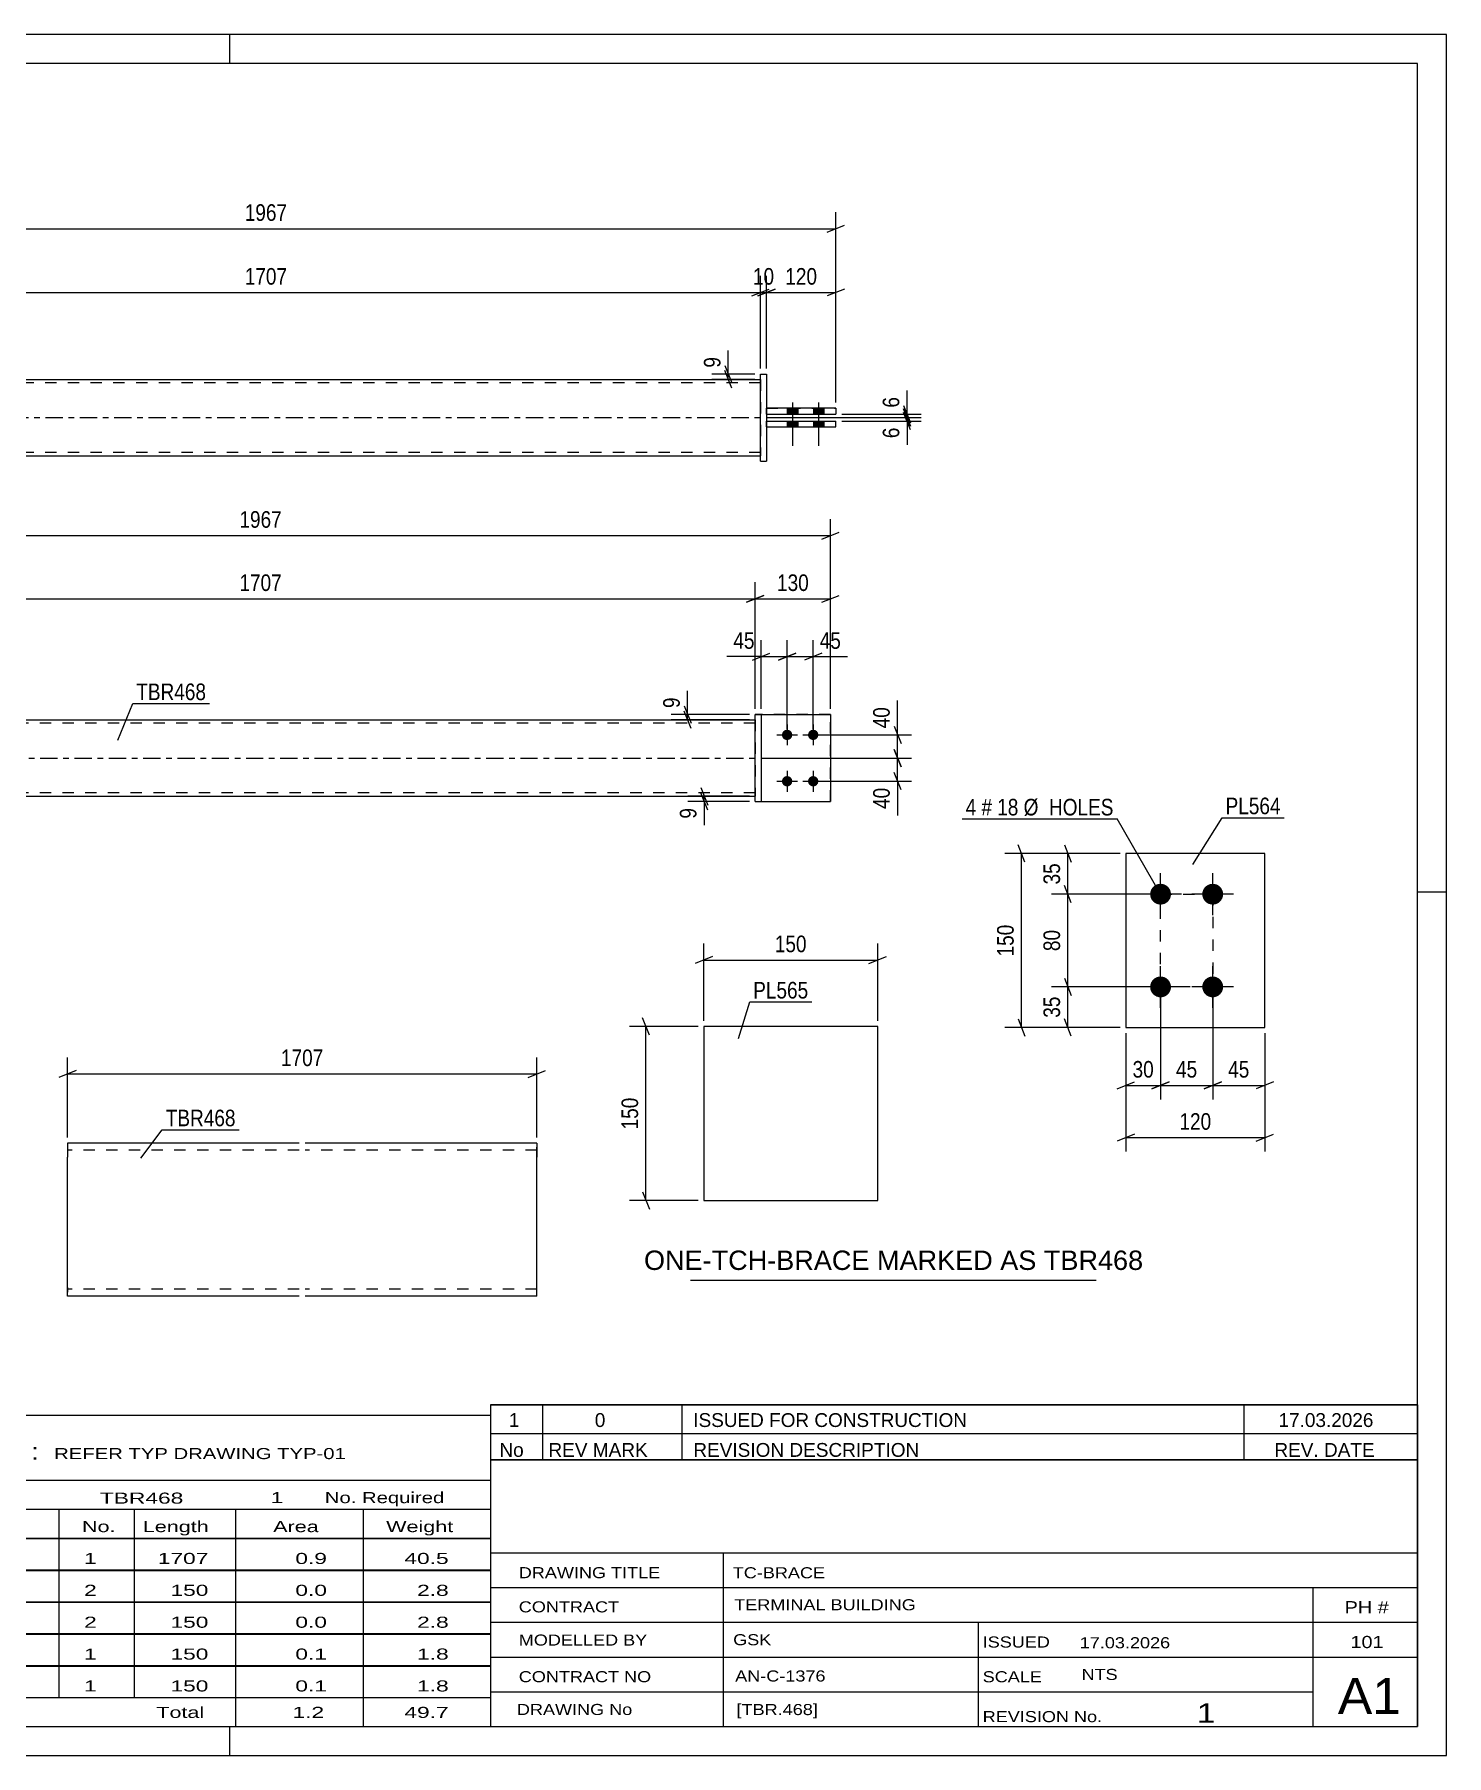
# Model space of a CAD drawing. Header units: millimetres. Extents: x 0 to 420, y 0 to 297.
# Drawn here: x 176.3 to 420, y 0 to 297 of the extents above; entities that cross this region are included whole.
import ezdxf

# ---------------------------------------------------------------- set-up
doc = ezdxf.new("R2010")
doc.units = ezdxf.units.MM
doc.linetypes.add('DXK_LINE_DOT2', pattern=[3.9198, 1.9599, -1.9599])
doc.linetypes.add('DXK_LINE_DOT3', pattern=[5.9187, 2.979, -0.9799, 0.9799, -0.9799])
doc.styles.add('Arial', font='ARIAL.TTF', dxfattribs={"height": 0.2})
doc.styles.add('Arial Narrow', font='ARIALN.TTF', dxfattribs={"height": 0.2})

# ---------------------------------------------------------------- blocks, each defined once
blk = doc.blocks.new('Unknown-581591198-1127')
at = {"color": 5, "linetype": 'Continuous'}
for p, q in [((420, 297), (0, 297)), ((210, 292), (210, 297)), ((420, 0), (420, 297)), ((415, 292), (5, 292)), ((415, 5), (415, 292)), ((420, 149), (415, 149)), ((5, 5), (415, 5)), ((210, 0), (210, 5)), ((0, 0), (420, 0))]:
    blk.add_line(p, q, dxfattribs=at)
blk = doc.blocks.new('Part-581591198-3718 - 3717')
at = {"color": 2, "linetype": 'Continuous'}
for p, q in [((388.64, 155.64), (364.64, 155.64)), ((364.64, 155.64), (364.64, 125.64)), ((388.64, 125.64), (388.64, 155.64)), ((364.64, 125.64), (388.64, 125.64))]:
    blk.add_line(p, q, dxfattribs=at)
blk = doc.blocks.new('Bolt-581591198-3719 - 3717')
at = {"linetype": 'Continuous'}
for points in [[(370.64, 146.84, -1), (370.64, 150.44, -1)], [(379.64, 146.84, -1), (379.64, 150.44, -1)], [(370.64, 130.84, -1), (370.64, 134.44, -1)], [(379.64, 130.84, -1), (379.64, 134.44, -1)]]:
    blk.add_hatch(color=1, dxfattribs=at).paths.add_polyline_path(points)
at = {"color": 1, "linetype": 'Continuous'}
for p, q in [((370.64, 145.04), (370.64, 152.24)), ((379.64, 145.04), (379.64, 152.24)), ((374.24, 148.64), (367.04, 148.64)), ((383.24, 148.64), (376.04, 148.64)), ((370.64, 129.04), (370.64, 136.24)), ((379.64, 129.04), (379.64, 136.24)), ((374.24, 132.64), (367.04, 132.64)), ((383.24, 132.64), (376.04, 132.64))]:
    blk.add_line(p, q, dxfattribs=at)
blk = doc.blocks.new('Part-581591198-1440 - 1364')
at = {"linetype": 'Continuous'}
blk.add_hatch(color=2, dxfattribs=at).paths.add_polyline_path([(159.95, 178.73), (159.15, 180.13), (160.75, 180.13)])
at = {"color": 2, "linetype": 'Continuous'}
for p, q in [((129.95, 178.73), (300.69, 178.73)), ((159.95, 178.73), (159.15, 180.13)), ((159.15, 180.13), (160.75, 180.13)), ((160.75, 180.13), (159.95, 178.73)), ((129.95, 165.53), (300.69, 165.53))]:
    blk.add_line(p, q, dxfattribs=at)
at = {"color": 7, "linetype": 'DXK_LINE_DOT2'}
for p, q in [((129.95, 165.53), (129.95, 178.73)), ((300.69, 178.73), (300.69, 165.53)), ((300.69, 178.13), (129.95, 178.13)), ((300.69, 166.13), (129.95, 166.13))]:
    blk.add_line(p, q, dxfattribs=at)
at = {"color": 7, "linetype": 'DXK_LINE_DOT3'}
blk.add_line((129.95, 172.13), (300.69, 172.13), dxfattribs=at)
at = {"color": 2, "linetype": 'Continuous'}
blk.add_circle((159.95, 179.63), 1, dxfattribs=at)
blk = doc.blocks.new('Part-581591198-2730 - 1364')
at = {"color": 7, "linetype": 'DXK_LINE_DOT2'}
for p, q in [((313.69, 179.63), (301.69, 179.63)), ((301.69, 179.63), (301.69, 164.63)), ((313.69, 164.63), (313.69, 179.63)), ((301.69, 164.63), (313.69, 164.63))]:
    blk.add_line(p, q, dxfattribs=at)
blk = doc.blocks.new('Part-581591198-2731 - 1364')
at = {"color": 2, "linetype": 'Continuous'}
for p, q in [((301.69, 179.63), (313.69, 179.63)), ((313.69, 179.63), (313.69, 164.63)), ((301.69, 164.63), (313.69, 164.63))]:
    blk.add_line(p, q, dxfattribs=at)
at = {"color": 7, "linetype": 'DXK_LINE_DOT2'}
blk.add_line((301.69, 179.63), (301.69, 164.63), dxfattribs=at)
blk = doc.blocks.new('Part-581591198-2732 - 1364')
at = {"color": 2, "linetype": 'Continuous'}
for p, q in [((301.69, 179.63), (300.69, 179.63)), ((300.69, 164.63), (300.69, 179.63)), ((301.69, 179.63), (301.69, 164.63)), ((300.69, 164.63), (300.69, 164.63)), ((300.69, 164.63), (301.69, 164.63))]:
    blk.add_line(p, q, dxfattribs=at)
at = {"color": 7, "linetype": 'DXK_LINE_DOT2'}
for p, q in [((300.69, 179.63), (300.69, 179.63)), ((300.69, 179.63), (301.69, 179.63)), ((301.69, 179.63), (301.69, 179.63)), ((300.69, 164.63), (301.69, 164.63))]:
    blk.add_line(p, q, dxfattribs=at)
blk = doc.blocks.new('Bolt-581591198-2733 - 1364')
at = {"linetype": 'Continuous'}
for points in [[(306.19, 177.03, -1), (306.19, 175.23, -1)], [(310.69, 177.03, -1), (310.69, 175.23, -1)], [(306.19, 169.03, -1), (306.19, 167.23, -1)], [(310.69, 169.03, -1), (310.69, 167.23, -1)]]:
    blk.add_hatch(color=1, dxfattribs=at).paths.add_polyline_path(points)
at = {"color": 1, "linetype": 'Continuous'}
for p, q in [((304.39, 176.13), (307.99, 176.13)), ((306.19, 177.93), (306.19, 174.33)), ((308.89, 176.13), (312.49, 176.13)), ((310.69, 177.93), (310.69, 174.33)), ((306.19, 169.93), (306.19, 166.33)), ((310.69, 169.93), (310.69, 166.33)), ((304.39, 168.13), (307.99, 168.13)), ((308.89, 168.13), (312.49, 168.13))]:
    blk.add_line(p, q, dxfattribs=at)
blk = doc.blocks.new('Part-581591198-1773 - 1767')
at = {"linetype": 'Continuous'}
blk.add_hatch(color=2, dxfattribs=at).paths.add_polyline_path([(160.88, 230.88), (160.08, 232.28), (161.68, 232.28)])
at = {"color": 2, "linetype": 'Continuous'}
for p, q in [((130.88, 237.48), (301.62, 237.48)), ((160.88, 230.88), (160.08, 232.28)), ((160.08, 232.28), (161.68, 232.28)), ((161.68, 232.28), (160.88, 230.88)), ((130.88, 224.28), (301.62, 224.28))]:
    blk.add_line(p, q, dxfattribs=at)
at = {"color": 7, "linetype": 'DXK_LINE_DOT2'}
for p, q in [((130.88, 237.48), (130.88, 224.28)), ((301.62, 236.88), (130.88, 236.88)), ((301.62, 237.48), (301.62, 224.28)), ((301.62, 224.88), (130.88, 224.88))]:
    blk.add_line(p, q, dxfattribs=at)
at = {"color": 7, "linetype": 'DXK_LINE_DOT3'}
blk.add_line((130.88, 230.88), (301.62, 230.88), dxfattribs=at)
at = {"color": 2, "linetype": 'Continuous'}
blk.add_circle((160.88, 231.78), 1, dxfattribs=at)
blk = doc.blocks.new('Part-581591198-2755 - 1767')
at = {"color": 2, "linetype": 'Continuous'}
for p, q in [((314.62, 232.48), (302.62, 232.48)), ((302.62, 231.48), (302.62, 232.48)), ((314.62, 232.48), (314.62, 231.48)), ((302.62, 231.48), (302.62, 231.48)), ((302.62, 231.48), (314.62, 231.48))]:
    blk.add_line(p, q, dxfattribs=at)
at = {"color": 7, "linetype": 'DXK_LINE_DOT2'}
for p, q in [((302.62, 232.48), (302.62, 232.48)), ((302.62, 232.48), (314.62, 232.48)), ((314.62, 232.48), (314.62, 232.48)), ((302.62, 231.48), (314.62, 231.48))]:
    blk.add_line(p, q, dxfattribs=at)
blk = doc.blocks.new('Part-581591198-2756 - 1767')
at = {"color": 2, "linetype": 'Continuous'}
for p, q in [((302.62, 230.28), (314.62, 230.28)), ((302.62, 229.28), (302.62, 230.28)), ((302.62, 229.28), (302.62, 229.28)), ((302.62, 229.28), (314.62, 229.28)), ((314.62, 229.28), (314.62, 230.28))]:
    blk.add_line(p, q, dxfattribs=at)
at = {"color": 7, "linetype": 'DXK_LINE_DOT2'}
for p, q in [((302.62, 230.28), (314.62, 230.28)), ((302.62, 229.28), (314.62, 229.28))]:
    blk.add_line(p, q, dxfattribs=at)
blk = doc.blocks.new('Part-581591198-2757 - 1767')
at = {"color": 2, "linetype": 'Continuous'}
for p, q in [((301.62, 238.38), (301.62, 238.38)), ((301.62, 223.38), (301.62, 238.38)), ((301.62, 238.38), (302.62, 238.38)), ((302.62, 238.38), (302.62, 238.38)), ((302.62, 238.38), (302.62, 223.38)), ((301.62, 223.38), (302.62, 223.38)), ((301.62, 223.38), (301.62, 223.38)), ((302.62, 223.38), (302.62, 223.38))]:
    blk.add_line(p, q, dxfattribs=at)
at = {"color": 7, "linetype": 'DXK_LINE_DOT2'}
for p, q in [((301.62, 238.38), (301.62, 238.38)), ((301.62, 238.38), (302.62, 238.38)), ((301.62, 223.38), (302.62, 223.38))]:
    blk.add_line(p, q, dxfattribs=at)
blk = doc.blocks.new('Bolt-581591198-2758 - 1767')
at = {"linetype": 'Continuous'}
for points in [[(308.02, 232.48), (306.22, 232.48), (306.22, 231.48), (308.02, 231.48)], [(308.02, 232.48), (306.22, 232.48), (306.22, 231.48), (308.02, 231.48)], [(312.52, 232.48), (310.72, 232.48), (310.72, 231.48), (312.52, 231.48)], [(312.52, 232.48), (310.72, 232.48), (310.72, 231.48), (312.52, 231.48)], [(308.02, 230.28), (306.22, 230.28), (306.22, 229.28), (308.02, 229.28)], [(308.02, 230.28), (306.22, 230.28), (306.22, 229.28), (308.02, 229.28)], [(312.52, 230.28), (310.72, 230.28), (310.72, 229.28), (312.52, 229.28)], [(312.52, 230.28), (310.72, 230.28), (310.72, 229.28), (312.52, 229.28)]]:
    blk.add_hatch(color=1, dxfattribs=at).paths.add_polyline_path(points)
at = {"color": 1, "linetype": 'Continuous'}
for p, q in [((306.22, 232.48), (306.22, 231.48)), ((306.22, 232.48), (306.22, 231.48)), ((307.12, 233.48), (307.12, 225.98)), ((307.12, 233.48), (307.12, 225.98)), ((308.02, 232.48), (308.02, 231.48)), ((308.02, 232.48), (308.02, 231.48)), ((310.72, 232.48), (310.72, 231.48)), ((310.72, 232.48), (310.72, 231.48)), ((311.62, 233.48), (311.62, 225.98)), ((311.62, 233.48), (311.62, 225.98)), ((312.52, 232.48), (312.52, 231.48)), ((312.52, 232.48), (312.52, 231.48)), ((306.22, 230.28), (306.22, 229.28)), ((306.22, 230.28), (306.22, 229.28)), ((308.02, 230.28), (308.02, 229.28)), ((308.02, 230.28), (308.02, 229.28)), ((310.72, 230.28), (310.72, 229.28)), ((310.72, 230.28), (310.72, 229.28)), ((312.52, 230.28), (312.52, 229.28)), ((312.52, 230.28), (312.52, 229.28))]:
    blk.add_line(p, q, dxfattribs=at)
blk = doc.blocks.new('Part-581591198-3989 - 3988')
at = {"color": 2, "linetype": 'Continuous'}
for p, q in [((291.82, 125.79), (291.82, 95.79)), ((321.82, 125.79), (291.82, 125.79)), ((321.82, 95.79), (321.82, 125.79)), ((291.82, 95.79), (321.82, 95.79))]:
    blk.add_line(p, q, dxfattribs=at)
blk = doc.blocks.new('Part-581591198-2256 - 2248')
at = {"color": 2, "linetype": 'Continuous'}
for p, q in [((181.99, 105.68), (181.99, 103.28)), ((221.99, 105.68), (181.99, 105.68)), ((262.99, 105.68), (222.99, 105.68)), ((262.99, 105.68), (262.99, 105.5)), ((262.99, 105.5), (262.99, 103.28)), ((181.99, 80.76), (181.99, 103.28)), ((262.99, 79.28), (262.99, 103.28)), ((181.99, 79.46), (181.99, 80.76)), ((181.99, 79.28), (181.99, 79.46)), ((221.99, 79.28), (181.99, 79.28)), ((262.99, 79.28), (222.99, 79.28))]:
    blk.add_line(p, q, dxfattribs=at)
at = {"color": 7, "linetype": 'DXK_LINE_DOT2'}
for p, q in [((221.99, 104.48), (181.99, 104.48)), ((262.99, 104.48), (222.99, 104.48)), ((262.99, 103.28), (262.99, 104.98)), ((181.99, 80.76), (181.99, 79.98)), ((181.99, 80.48), (181.99, 80.57)), ((221.99, 80.48), (181.99, 80.48)), ((262.99, 80.48), (222.99, 80.48)), ((262.99, 80.48), (262.99, 80.57)), ((181.99, 79.28), (181.99, 79.28))]:
    blk.add_line(p, q, dxfattribs=at)
blk = doc.blocks.new('Rectangle-581591198-4321 - 3717')
at = {"color": 1, "linetype": 'DXK_LINE_DOT2'}
blk.add_lwpolyline([(370.64, 148.64), (379.64, 148.64), (379.64, 132.64), (370.64, 132.64), (370.64, 148.64)], close=True, dxfattribs=at)
blk = doc.blocks.new('StraightDimension-581591198-3777 - 3717')
at = {"color": 7, "linetype": 'Continuous'}
for p, q in [((370.64, 131.64), (370.64, 113.24)), ((379.64, 131.64), (379.64, 113.24)), ((369.14, 115.04), (372.14, 116.24)), ((381.14, 116.24), (378.14, 115.04)), ((370.64, 115.64), (379.64, 115.64))]:
    blk.add_line(p, q, dxfattribs=at)
at = {"color": 0}
blk.add_wipeout([(377.57, 116.39), (377.57, 120.59), (372.71, 120.59), (372.71, 116.39)], dxfattribs=at)
at = {"color": 3, "style": 'Arial Narrow'}
blk.add_text('45', height=2.863, dxfattribs=at).set_placement((373.31, 116.99))
blk = doc.blocks.new('StraightDimension-581591198-3772 - 3717')
at = {"color": 7, "linetype": 'Continuous'}
for p, q in [((363.64, 155.64), (343.79, 155.64)), ((347.24, 154.14), (346.04, 157.14)), ((346.64, 125.64), (346.64, 155.64)), ((363.64, 125.64), (343.79, 125.64)), ((346.04, 127.14), (347.24, 124.14))]:
    blk.add_line(p, q, dxfattribs=at)
at = {"color": 0}
blk.add_wipeout([(345.89, 143.99), (341.69, 143.99), (341.69, 137.3), (345.89, 137.3)], dxfattribs=at)
at = {"color": 3, "style": 'Arial Narrow'}
blk.add_text('150', height=2.863, rotation=90.0002, dxfattribs=at).set_placement((345.29, 137.9))
blk = doc.blocks.new('StraightDimension-581591198-3776 - 3717')
at = {"color": 7, "linetype": 'Continuous'}
for p, q in [((379.64, 131.64), (379.64, 113.24)), ((388.64, 124.64), (388.64, 113.24)), ((378.14, 115.04), (381.14, 116.24)), ((390.14, 116.24), (387.14, 115.04)), ((379.64, 115.64), (388.64, 115.64))]:
    blk.add_line(p, q, dxfattribs=at)
at = {"color": 0}
blk.add_wipeout([(386.57, 116.39), (386.57, 120.59), (381.71, 120.59), (381.71, 116.39)], dxfattribs=at)
at = {"color": 3, "style": 'Arial Narrow'}
blk.add_text('45', height=2.863, dxfattribs=at).set_placement((382.31, 116.99))
blk = doc.blocks.new('StraightDimension-581591198-3778 - 3717')
at = {"color": 7, "linetype": 'Continuous'}
for p, q in [((370.64, 131.64), (370.64, 113.24)), ((364.64, 124.64), (364.64, 113.24)), ((363.14, 115.04), (366.14, 116.24)), ((372.14, 116.24), (369.14, 115.04)), ((364.64, 115.64), (370.64, 115.64))]:
    blk.add_line(p, q, dxfattribs=at)
at = {"color": 0}
blk.add_wipeout([(370.07, 116.39), (370.07, 120.59), (365.21, 120.59), (365.21, 116.39)], dxfattribs=at)
at = {"color": 3, "style": 'Arial Narrow'}
blk.add_text('30', height=2.863, dxfattribs=at).set_placement((365.81, 116.99))
blk = doc.blocks.new('StraightDimension-581591198-3788 - 3717')
at = {"color": 7, "linetype": 'Continuous'}
for p, q in [((364.64, 124.64), (364.64, 104.24)), ((388.64, 124.64), (388.64, 104.24)), ((366.14, 107.24), (363.14, 106.04)), ((387.14, 106.04), (390.14, 107.24)), ((364.64, 106.64), (388.64, 106.64))]:
    blk.add_line(p, q, dxfattribs=at)
at = {"color": 0}
blk.add_wipeout([(379.98, 107.39), (379.98, 111.59), (373.3, 111.59), (373.3, 107.39)], dxfattribs=at)
at = {"color": 3, "style": 'Arial Narrow'}
blk.add_text('120', height=2.863, dxfattribs=at).set_placement((373.9, 107.99))
blk = doc.blocks.new('StraightDimension-581591198-4068 - 3717')
at = {"color": 7, "linetype": 'Continuous'}
for p, q in [((363.64, 155.64), (351.79, 155.64)), ((354.04, 157.14), (355.24, 154.14)), ((354.64, 148.64), (354.64, 155.64)), ((369.64, 148.64), (351.79, 148.64)), ((355.24, 147.14), (354.04, 150.14))]:
    blk.add_line(p, q, dxfattribs=at)
at = {"color": 0}
blk.add_wipeout([(353.89, 154.57), (349.69, 154.57), (349.69, 149.72), (353.89, 149.72)], dxfattribs=at)
at = {"color": 3, "style": 'Arial Narrow'}
blk.add_text('35', height=2.863, rotation=90.0002, dxfattribs=at).set_placement((353.29, 150.32))
blk = doc.blocks.new('StraightDimension-581591198-4069 - 3717')
at = {"color": 7, "linetype": 'Continuous'}
for p, q in [((369.64, 148.64), (351.79, 148.64)), ((355.24, 147.14), (354.04, 150.14)), ((354.64, 132.64), (354.64, 148.64)), ((354.04, 134.14), (355.24, 131.14)), ((369.64, 132.64), (351.79, 132.64))]:
    blk.add_line(p, q, dxfattribs=at)
at = {"color": 0}
blk.add_wipeout([(353.89, 143.07), (349.69, 143.07), (349.69, 138.22), (353.89, 138.22)], dxfattribs=at)
at = {"color": 3, "style": 'Arial Narrow'}
blk.add_text('80', height=2.863, rotation=90.0002, dxfattribs=at).set_placement((353.29, 138.82))
blk = doc.blocks.new('StraightDimension-581591198-4070 - 3717')
at = {"color": 7, "linetype": 'Continuous'}
for p, q in [((354.04, 134.14), (355.24, 131.14)), ((369.64, 132.64), (351.79, 132.64)), ((354.64, 125.64), (354.64, 132.64)), ((363.64, 125.64), (351.79, 125.64)), ((355.24, 124.14), (354.04, 127.14))]:
    blk.add_line(p, q, dxfattribs=at)
at = {"color": 0}
blk.add_wipeout([(353.89, 131.57), (349.69, 131.57), (349.69, 126.72), (353.89, 126.72)], dxfattribs=at)
at = {"color": 3, "style": 'Arial Narrow'}
blk.add_text('35', height=2.863, rotation=90.0002, dxfattribs=at).set_placement((353.29, 127.32))
blk = doc.blocks.new('StraightDimension-581591198-1703 - 1364')
at = {"color": 7, "linetype": 'Continuous'}
for p, q in [((311.69, 176.13), (327.65, 176.13)), ((324.65, 177.63), (325.85, 174.63)), ((325.25, 172.13), (325.25, 176.13)), ((325.85, 170.63), (324.65, 173.63)), ((301.69, 172.13), (327.65, 172.13))]:
    blk.add_line(p, q, dxfattribs=at)
at = {"color": 0}
blk.add_wipeout([(324.5, 181.51), (320.3, 181.51), (320.3, 176.66), (324.5, 176.66)], dxfattribs=at)
at = {"color": 7, "linetype": 'Continuous'}
blk.add_line((325.25, 176.13), (325.25, 182.04), dxfattribs=at)
blk.add_line((325.25, 176.13), (325.25, 182.04), dxfattribs=at)
at = {"color": 3, "style": 'Arial Narrow'}
blk.add_text('40', height=2.863, rotation=90.0002, dxfattribs=at).set_placement((323.9, 177.26))
blk = doc.blocks.new('StraightDimension-581591198-3098 - 1364')
at = {"color": 7, "linetype": 'Continuous'}
for p, q in [((304.69, 189.03), (307.69, 190.23)), ((306.19, 177.13), (306.19, 192.48)), ((312.19, 190.23), (309.19, 189.03)), ((310.69, 177.13), (310.69, 192.48)), ((306.19, 189.63), (310.69, 189.63))]:
    blk.add_line(p, q, dxfattribs=at)
at = {"color": 0}
blk.add_wipeout([(316.07, 190.38), (316.07, 194.58), (311.22, 194.58), (311.22, 190.38)], dxfattribs=at)
at = {"color": 7, "linetype": 'Continuous'}
blk.add_line((310.69, 189.63), (316.6, 189.63), dxfattribs=at)
blk.add_line((310.69, 189.63), (316.6, 189.63), dxfattribs=at)
at = {"color": 3, "style": 'Arial Narrow'}
blk.add_text('45', height=2.863, dxfattribs=at).set_placement((311.82, 190.98))
blk = doc.blocks.new('StraightDimension-581591198-4224 - 1364')
at = {"color": 7, "linetype": 'Continuous'}
for p, q in [((300.69, 180.63), (300.69, 202.46)), ((313.69, 180.63), (313.69, 202.46)), ((302.19, 200.21), (299.19, 199.01)), ((300.69, 199.61), (313.69, 199.61)), ((312.19, 199.01), (315.19, 200.21))]:
    blk.add_line(p, q, dxfattribs=at)
at = {"color": 0}
blk.add_wipeout([(310.53, 200.36), (310.53, 204.56), (303.85, 204.56), (303.85, 200.36)], dxfattribs=at)
at = {"color": 3, "style": 'Arial Narrow'}
blk.add_text('130', height=2.863, dxfattribs=at).set_placement((304.45, 200.96))
blk = doc.blocks.new('StraightDimension-581591198-1546 - 1364')
at = {"color": 7, "linetype": 'Continuous'}
for p, q in [((118.45, 211.12), (115.45, 209.92)), ((116.95, 180.63), (116.95, 213.37)), ((312.19, 209.92), (315.19, 211.12)), ((313.69, 180.63), (313.69, 213.37)), ((116.95, 210.52), (313.69, 210.52))]:
    blk.add_line(p, q, dxfattribs=at)
at = {"color": 0}
blk.add_wipeout([(219.58, 211.27), (219.58, 215.47), (211.07, 215.47), (211.07, 211.27)], dxfattribs=at)
at = {"color": 3, "style": 'Arial Narrow'}
blk.add_text('1967', height=2.863, dxfattribs=at).set_placement((211.67, 211.87))
blk = doc.blocks.new('StraightDimension-581591198-1640 - 1364')
at = {"color": 7, "linetype": 'Continuous'}
for p, q in [((291.29, 167.03), (292.49, 164.03)), ((299.69, 165.53), (289.04, 165.53)), ((299.69, 164.63), (289.04, 164.63)), ((292.49, 163.13), (291.29, 166.13)), ((291.89, 164.63), (291.89, 165.53))]:
    blk.add_line(p, q, dxfattribs=at)
at = {"color": 0}
blk.add_wipeout([(291.14, 164.11), (286.94, 164.11), (286.94, 161.08), (291.14, 161.08)], dxfattribs=at)
at = {"color": 7, "linetype": 'Continuous'}
blk.add_line((291.89, 164.63), (291.89, 160.55), dxfattribs=at)
blk.add_line((291.89, 164.63), (291.89, 160.55), dxfattribs=at)
at = {"color": 3, "style": 'Arial Narrow'}
blk.add_text('9', height=2.86, rotation=90.0002, dxfattribs=at).set_placement((290.54, 161.68))
blk = doc.blocks.new('StraightDimension-581591198-1716 - 1364')
at = {"color": 7, "linetype": 'Continuous'}
for p, q in [((324.65, 173.63), (325.85, 170.63)), ((301.69, 172.13), (327.65, 172.13)), ((325.85, 166.63), (324.65, 169.63)), ((325.25, 168.13), (325.25, 172.13)), ((311.69, 168.13), (327.65, 168.13))]:
    blk.add_line(p, q, dxfattribs=at)
at = {"color": 0}
blk.add_wipeout([(324.5, 167.61), (320.3, 167.61), (320.3, 162.75), (324.5, 162.75)], dxfattribs=at)
at = {"color": 7, "linetype": 'Continuous'}
blk.add_line((325.25, 168.13), (325.25, 162.23), dxfattribs=at)
blk.add_line((325.25, 168.13), (325.25, 162.23), dxfattribs=at)
at = {"color": 3, "style": 'Arial Narrow'}
blk.add_text('40', height=2.863, rotation=90.0002, dxfattribs=at).set_placement((323.9, 163.35))
blk = doc.blocks.new('StraightDimension-581591198-1730 - 1364')
at = {"color": 7, "linetype": 'Continuous'}
for p, q in [((299.69, 179.63), (286.16, 179.63)), ((299.69, 178.73), (286.16, 178.73)), ((288.41, 181.13), (289.61, 178.13)), ((289.61, 177.23), (288.41, 180.23)), ((289.01, 178.73), (289.01, 179.63))]:
    blk.add_line(p, q, dxfattribs=at)
at = {"color": 0}
blk.add_wipeout([(288.26, 183.18), (284.06, 183.18), (284.06, 180.16), (288.26, 180.16)], dxfattribs=at)
at = {"color": 7, "linetype": 'Continuous'}
blk.add_line((289.01, 179.63), (289.01, 183.71), dxfattribs=at)
blk.add_line((289.01, 179.63), (289.01, 183.71), dxfattribs=at)
at = {"color": 3, "style": 'Arial Narrow'}
blk.add_text('9', height=2.86, rotation=90.0002, dxfattribs=at).set_placement((287.66, 180.76))
blk = doc.blocks.new('StraightDimension-581591198-3099 - 1364')
at = {"color": 7, "linetype": 'Continuous'}
for p, q in [((300.19, 189.03), (303.19, 190.23)), ((301.69, 180.63), (301.69, 192.48)), ((307.69, 190.23), (304.69, 189.03)), ((306.19, 177.13), (306.19, 192.48)), ((301.69, 189.63), (306.19, 189.63))]:
    blk.add_line(p, q, dxfattribs=at)
at = {"color": 0}
blk.add_wipeout([(301.17, 190.38), (301.17, 194.58), (296.31, 194.58), (296.31, 190.38)], dxfattribs=at)
at = {"color": 7, "linetype": 'Continuous'}
blk.add_line((301.69, 189.63), (295.79, 189.63), dxfattribs=at)
blk.add_line((301.69, 189.63), (295.79, 189.63), dxfattribs=at)
at = {"color": 3, "style": 'Arial Narrow'}
blk.add_text('45', height=2.863, dxfattribs=at).set_placement((296.91, 190.98))
blk = doc.blocks.new('StraightDimension-581591198-4225 - 1364')
at = {"color": 7, "linetype": 'Continuous'}
for p, q in [((129.95, 180.63), (129.95, 202.46)), ((300.69, 180.63), (300.69, 202.46)), ((131.45, 200.21), (128.45, 199.01)), ((129.95, 199.61), (300.69, 199.61)), ((299.19, 199.01), (302.19, 200.21))]:
    blk.add_line(p, q, dxfattribs=at)
at = {"color": 0}
blk.add_wipeout([(219.58, 200.36), (219.58, 204.56), (211.07, 204.56), (211.07, 200.36)], dxfattribs=at)
at = {"color": 3, "style": 'Arial Narrow'}
blk.add_text('1707', height=2.863, dxfattribs=at).set_placement((211.67, 200.96))
blk = doc.blocks.new('StraightDimension-581591198-4174 - 1767')
at = {"color": 7, "linetype": 'Continuous'}
for p, q in [((300.12, 251.87), (303.12, 253.07)), ((304.12, 253.07), (301.12, 251.87)), ((301.62, 239.38), (301.62, 255.32)), ((301.62, 252.47), (302.62, 252.47)), ((302.62, 239.38), (302.62, 255.32))]:
    blk.add_line(p, q, dxfattribs=at)
at = {"color": 0}
blk.add_wipeout([(304.55, 253.22), (304.55, 257.42), (299.69, 257.42), (299.69, 253.22)], dxfattribs=at)
at = {"color": 3, "style": 'Arial Narrow'}
blk.add_text('10', height=2.863, dxfattribs=at).set_placement((300.29, 253.82))
blk = doc.blocks.new('StraightDimension-581591198-1805 - 1767')
at = {"color": 7, "linetype": 'Continuous'}
for p, q in [((300.62, 238.38), (293.19, 238.38)), ((295.44, 239.88), (296.64, 236.88)), ((296.64, 235.98), (295.44, 238.98)), ((296.04, 237.48), (296.04, 238.38)), ((300.62, 237.48), (293.19, 237.48))]:
    blk.add_line(p, q, dxfattribs=at)
at = {"color": 0}
blk.add_wipeout([(295.29, 241.93), (291.09, 241.93), (291.09, 238.9), (295.29, 238.9)], dxfattribs=at)
at = {"color": 7, "linetype": 'Continuous'}
blk.add_line((296.04, 238.38), (296.04, 242.46), dxfattribs=at)
blk.add_line((296.04, 238.38), (296.04, 242.46), dxfattribs=at)
at = {"color": 3, "style": 'Arial Narrow'}
blk.add_text('9', height=2.86, rotation=90.0002, dxfattribs=at).set_placement((294.69, 239.5))
blk = doc.blocks.new('StraightDimension-581591198-1941 - 1767')
at = {"color": 7, "linetype": 'Continuous'}
for p, q in [((117.88, 233.48), (117.88, 266.33)), ((314.62, 233.48), (314.62, 266.33)), ((119.38, 264.08), (116.38, 262.88)), ((117.88, 263.48), (314.62, 263.48)), ((313.12, 262.88), (316.12, 264.08))]:
    blk.add_line(p, q, dxfattribs=at)
at = {"color": 0}
blk.add_wipeout([(220.5, 264.23), (220.5, 268.43), (211.99, 268.43), (211.99, 264.23)], dxfattribs=at)
at = {"color": 3, "style": 'Arial Narrow'}
blk.add_text('1967', height=2.863, dxfattribs=at).set_placement((212.59, 264.83))
blk = doc.blocks.new('StraightDimension-581591198-4173 - 1767')
at = {"color": 7, "linetype": 'Continuous'}
for p, q in [((301.12, 251.87), (304.12, 253.07)), ((302.62, 239.38), (302.62, 255.32)), ((302.62, 252.47), (314.62, 252.47)), ((316.12, 253.07), (313.12, 251.87)), ((314.62, 233.48), (314.62, 255.32))]:
    blk.add_line(p, q, dxfattribs=at)
at = {"color": 0}
blk.add_wipeout([(311.96, 253.22), (311.96, 257.42), (305.28, 257.42), (305.28, 253.22)], dxfattribs=at)
at = {"color": 3, "style": 'Arial Narrow'}
blk.add_text('120', height=2.863, dxfattribs=at).set_placement((305.88, 253.82))
blk = doc.blocks.new('StraightDimension-581591198-4175 - 1767')
at = {"color": 7, "linetype": 'Continuous'}
for p, q in [((132.38, 253.07), (129.38, 251.87)), ((130.88, 239.38), (130.88, 255.32)), ((130.88, 252.47), (301.62, 252.47)), ((300.12, 251.87), (303.12, 253.07)), ((301.62, 239.38), (301.62, 255.32))]:
    blk.add_line(p, q, dxfattribs=at)
at = {"color": 0}
blk.add_wipeout([(220.5, 253.22), (220.5, 257.42), (211.99, 257.42), (211.99, 253.22)], dxfattribs=at)
at = {"color": 3, "style": 'Arial Narrow'}
blk.add_text('1707', height=2.863, dxfattribs=at).set_placement((212.59, 253.82))
blk = doc.blocks.new('StraightDimension-581591198-4332 - 1767')
at = {"color": 7, "linetype": 'Continuous'}
for p, q in [((326.3, 232.98), (327.5, 229.98)), ((327.5, 229.38), (326.3, 232.38)), ((302.62, 230.88), (329.3, 230.88)), ((315.62, 231.48), (329.3, 231.48)), ((326.9, 230.88), (326.9, 231.48))]:
    blk.add_line(p, q, dxfattribs=at)
at = {"color": 0}
blk.add_wipeout([(326.15, 235.03), (321.95, 235.03), (321.95, 232), (326.15, 232)], dxfattribs=at)
at = {"color": 7, "linetype": 'Continuous'}
blk.add_line((326.9, 231.48), (326.9, 235.56), dxfattribs=at)
blk.add_line((326.9, 231.48), (326.9, 235.56), dxfattribs=at)
at = {"color": 3, "style": 'Arial Narrow'}
blk.add_text('6', height=2.86, rotation=90.0002, dxfattribs=at).set_placement((325.55, 232.6))
blk = doc.blocks.new('StraightDimension-581591198-4333 - 1767')
at = {"color": 7, "linetype": 'Continuous'}
for p, q in [((326.3, 232.38), (327.5, 229.38)), ((327.5, 228.78), (326.3, 231.78)), ((302.62, 230.88), (329.3, 230.88)), ((315.62, 230.28), (329.3, 230.28)), ((326.9, 230.28), (326.9, 230.88))]:
    blk.add_line(p, q, dxfattribs=at)
at = {"color": 0}
blk.add_wipeout([(326.15, 229.75), (321.95, 229.75), (321.95, 226.73), (326.15, 226.73)], dxfattribs=at)
at = {"color": 7, "linetype": 'Continuous'}
blk.add_line((326.9, 230.28), (326.9, 226.2), dxfattribs=at)
blk.add_line((326.9, 230.28), (326.9, 226.2), dxfattribs=at)
at = {"color": 3, "style": 'Arial Narrow'}
blk.add_text('6', height=2.86, rotation=90.0002, dxfattribs=at).set_placement((325.55, 227.33))
blk = doc.blocks.new('StraightDimension-581591198-3991 - 3988')
at = {"color": 7, "linetype": 'Continuous'}
for p, q in [((291.82, 126.79), (291.82, 140.13)), ((321.82, 126.79), (321.82, 140.13)), ((293.32, 137.88), (290.32, 136.68)), ((291.82, 137.28), (321.82, 137.28)), ((320.32, 136.68), (323.32, 137.88))]:
    blk.add_line(p, q, dxfattribs=at)
at = {"color": 0}
blk.add_wipeout([(310.16, 138.03), (310.16, 142.23), (303.47, 142.23), (303.47, 138.03)], dxfattribs=at)
at = {"color": 3, "style": 'Arial Narrow'}
blk.add_text('150', height=2.863, dxfattribs=at).set_placement((304.07, 138.63))
blk = doc.blocks.new('StraightDimension-581591198-3995 - 3988')
at = {"color": 7, "linetype": 'Continuous'}
for p, q in [((290.82, 125.79), (278.97, 125.79)), ((282.42, 124.29), (281.22, 127.29)), ((281.82, 95.79), (281.82, 125.79)), ((290.82, 95.79), (278.97, 95.79)), ((281.22, 97.29), (282.42, 94.29))]:
    blk.add_line(p, q, dxfattribs=at)
at = {"color": 0}
blk.add_wipeout([(281.07, 114.13), (276.87, 114.13), (276.87, 107.45), (281.07, 107.45)], dxfattribs=at)
at = {"color": 3, "style": 'Arial Narrow'}
blk.add_text('150', height=2.863, rotation=90.0002, dxfattribs=at).set_placement((280.47, 108.05))
blk = doc.blocks.new('StraightDimension-581591198-2261 - 2248')
at = {"color": 7, "linetype": 'Continuous'}
for p, q in [((181.99, 106.68), (181.99, 120.48)), ((262.99, 106.68), (262.99, 120.48)), ((183.49, 118.23), (180.49, 117.03)), ((181.99, 117.63), (262.99, 117.63)), ((261.49, 117.03), (264.49, 118.23))]:
    blk.add_line(p, q, dxfattribs=at)
at = {"color": 0}
blk.add_wipeout([(226.75, 118.38), (226.75, 122.58), (218.24, 122.58), (218.24, 118.38)], dxfattribs=at)
at = {"color": 3, "style": 'Arial Narrow'}
blk.add_text('1707', height=2.863, dxfattribs=at).set_placement((218.84, 118.98))
blk = doc.blocks.new('Unknown-581591198-4470')
at = {"color": 7, "linetype": 'Continuous'}
for p, q in [((255, 51.05), (255, 5)), ((255, 51.05), (415, 51.05)), ((415, 51), (415, 5)), ((255, 35), (415, 35)), ((295.14, 35), (295.14, 5)), ((255, 29), (415, 29)), ((397, 5.05), (397, 29.05)), ((255, 23), (415, 23)), ((339.14, 23), (339.14, 5)), ((255, 17), (415, 17)), ((255, 11), (397, 11)), ((255, 5), (415, 5))]:
    blk.add_line(p, q, dxfattribs=at)
at = {"color": 7, "style": 'Arial Narrow'}
for s, height, width, p in [('DRAWING TITLE', 1.9089, 1.425378, (259.88, 30.61)), ('TC-BRACE', 1.909, 1.425378, (296.81, 30.59)), ('TERMINAL BUILDING', 1.9089, 1.425378, (297.06, 25.07)), ('CONTRACT', 1.909, 1.425378, (259.88, 24.71)), ('MODELLED BY', 1.9089, 1.425378, (259.88, 18.98)), ('GSK', 1.909, 1.425378, (296.88, 19.04)), ('ISSUED', 1.909, 1.425378, (339.94, 18.64)), ('17.03.2026', 1.909, 1.425378, (356.69, 18.52)), ('CONTRACT NO', 1.9089, 1.425378, (259.88, 12.66)), ('AN-C-1376', 1.909, 1.425378, (297.23, 12.78)), ('SCALE', 1.909, 1.425378, (339.94, 12.65)), ('A1', 6.204, 1.25, (401.24, 7.2)), ('DRAWING No', 1.909, 1.425378, (259.56, 7)), ('[TBR.468]', 1.909, 1.425378, (297.46, 6.99)), ('1', 3.34, 1.5, (376.91, 5.68)), ('REVISION No.', 1.9089, 1.425378, (339.94, 5.77))]:
    blk.add_text(s, height=height, dxfattribs=dict(at, width=width)).set_placement(p)
at = {"color": 7, "linetype": 'Continuous', "style": 'Arial Narrow'}
for s, height, width, p in [('PH #', 2.1, 1.42538, (402.4, 24.55)), ('101', 2.1, 1.42538, (403.41, 18.55)), ('NTS', 1.909, 1.425378, (357, 13.05))]:
    blk.add_text(s, height=height, dxfattribs=dict(at, width=width)).set_placement(p)
blk = doc.blocks.new('Unknown-581591198-4471')
at = {"color": 7, "linetype": 'Continuous'}
for p, q in [((255, 60.55), (415, 60.55)), ((415, 60.55), (255, 60.55)), ((255, 60.55), (255, 55.55)), ((264, 60.55), (264, 55.55)), ((288, 60.55), (288, 55.55)), ((385, 60.55), (385, 55.55)), ((415, 60.55), (415, 55.55)), ((255, 55.55), (415, 55.55)), ((255, 55.55), (255, 51.05)), ((255, 55.55), (415, 55.55)), ((264, 55.55), (264, 51.05)), ((288, 55.55), (288, 51.05)), ((385, 55.55), (385, 51.05)), ((415, 55.55), (415, 51.05)), ((415, 51.05), (255, 51.05))]:
    blk.add_line(p, q, dxfattribs=at)
at = {"color": 7, "linetype": 'Continuous', "style": 'Arial Narrow'}
for s, height, width, p in [('1', 2.39, 1.196471, (258.16, 56.7)), ('0', 2.39, 1.196471, (273, 56.7)), ('ISSUED FOR CONSTRUCTION', 2.3861, 1.196471, (290, 56.7)), ('17.03.2026', 2.386, 1.196471, (391, 56.7)), ('No', 2.386, 1.2, (256.54, 51.55)), ('REV MARK', 2.386, 1.2, (265, 51.55)), ('REVISION DESCRIPTION', 2.3861, 1.2, (290, 51.55)), ('REV. DATE', 2.386, 1.2, (390.28, 51.55))]:
    blk.add_text(s, height=height, dxfattribs=dict(at, width=width)).set_placement(p)
blk = doc.blocks.new('Unknown-581591198-4472')
at = {"color": 7, "linetype": 'Continuous'}
for p, q in [((95, 58.75), (255, 58.75)), ((95, 47.5), (95, 58.75)), ((255, 58.75), (255, 47.5)), ((95, 47.5), (255, 47.5)), ((95, 47.5), (95, 42.5)), ((255, 47.5), (255, 42.5)), ((95, 42.5), (255, 42.5)), ((95, 42.5), (95, 37.5)), ((119, 42.5), (119, 37.5)), ((154.5, 42.5), (154.5, 37.5)), ((180.5, 42.5), (180.5, 37.5)), ((193.5, 42.5), (193.5, 37.5)), ((211, 42.5), (211, 37.5)), ((233, 42.5), (233, 37.5)), ((255, 42.5), (255, 37.5)), ((95, 37.5), (255, 37.5)), ((95, 37.45), (95, 32.05)), ((95, 37.45), (255, 37.45)), ((119, 37.5), (119, 32)), ((154.5, 37.5), (154.5, 32)), ((180.5, 37.5), (180.5, 32)), ((193.5, 37.5), (193.5, 32)), ((211, 37.5), (211, 32)), ((233, 37.5), (233, 32)), ((255, 37.45), (255, 32.05)), ((95, 32.05), (255, 32.05)), ((95, 31.95), (95, 26.55)), ((95, 31.95), (255, 31.95)), ((119, 32), (119, 26.5)), ((154.5, 32), (154.5, 26.5)), ((180.5, 32), (180.5, 26.5)), ((193.5, 32), (193.5, 26.5)), ((211, 32), (211, 26.5)), ((233, 32), (233, 26.5)), ((255, 31.95), (255, 26.55)), ((95, 26.55), (255, 26.55)), ((95, 26.45), (95, 21.05)), ((95, 26.45), (255, 26.45)), ((119, 26.5), (119, 21)), ((154.5, 26.5), (154.5, 21)), ((180.5, 26.5), (180.5, 21)), ((193.5, 26.5), (193.5, 21)), ((211, 26.5), (211, 21)), ((233, 26.5), (233, 21)), ((255, 26.45), (255, 21.05)), ((95, 21.05), (255, 21.05)), ((95, 20.95), (95, 15.55)), ((95, 20.95), (255, 20.95)), ((119, 21), (119, 15.5)), ((154.5, 21), (154.5, 15.5)), ((180.5, 21), (180.5, 15.5)), ((193.5, 21), (193.5, 15.5)), ((211, 21), (211, 15.5)), ((233, 21), (233, 15.5)), ((255, 20.95), (255, 15.55)), ((95, 15.55), (255, 15.55)), ((95, 15.45), (95, 10.05)), ((95, 15.45), (255, 15.45)), ((119, 15.5), (119, 10)), ((154.5, 15.5), (154.5, 10)), ((180.5, 15.5), (180.5, 10)), ((193.5, 15.5), (193.5, 10)), ((211, 15.5), (211, 10)), ((233, 15.5), (233, 10)), ((255, 15.45), (255, 10.05)), ((95, 10.05), (255, 10.05)), ((95, 10), (255, 10)), ((95, 10), (95, 5)), ((211, 10), (211, 5)), ((233, 10), (233, 5)), ((255, 10), (255, 5)), ((95, 5), (255, 5))]:
    blk.add_line(p, q, dxfattribs=at)
at = {"color": 7, "style": 'Arial Narrow'}
for s, height, width, p in [('GENERAL NOTES & WELD DETAILS :', 2.8633, 1.4, (96.15, 51.06)), ('REFER TYP DRAWING TYP-01', 1.9089, 1.6, (179.7, 51.16)), ("MATERIAL LIST FOR ASSEMBLY MK'D", 1.9089, 1.6, (96.15, 43.56)), ('TBR468', 1.909, 1.794707, (187.59, 43.47)), ('1', 1.91, 1.794707, (217.08, 43.56)), ('No. Required', 1.9089, 1.6, (226.41, 43.56)), ('Mark', 1.909, 1.7, (96.34, 38.5)), ('Profile', 1.909, 1.7, (129.41, 38.5)), ('Material', 1.909, 1.7, (159.54, 38.56)), ('No.', 1.909, 1.7, (184.5, 38.56)), ('Length', 1.909, 1.7, (195, 38.56)), ('Area', 1.909, 1.7, (217.5, 38.56)), ('Weight', 1.909, 1.7, (237, 38.56))]:
    blk.add_text(s, height=height, dxfattribs=dict(at, width=width)).set_placement(p)
at = {"color": 7, "linetype": 'Continuous', "style": 'Arial Narrow'}
for s, height, width, p in [('TBR468', 1.909, 1.794707, (96.5, 33.06)), ('SHS132*6', 1.909, 1.794707, (121, 33.06)), ('E350', 1.909, 1.794707, (160.74, 33.06)), ('1', 1.91, 1.794707, (184.86, 33.06)), ('1707', 1.909, 1.794707, (197.58, 33.06)), ('0.9', 1.909, 1.794707, (221.32, 33.06)), ('40.5', 1.909, 1.794707, (240.14, 33.06)), ('PL40', 1.909, 1.794707, (96.5, 27.56)), ('PL10*120', 1.909, 1.794707, (121, 27.56)), ('E350', 1.909, 1.794707, (160.74, 27.56)), ('2', 1.91, 1.794707, (184.86, 27.56)), ('150', 1.909, 1.794707, (199.77, 27.56)), ('0.0', 1.909, 1.794707, (221.32, 27.56)), ('2.8', 1.909, 1.794707, (242.33, 27.56)), ('PL564', 1.909, 1.794707, (96.5, 22.06)), ('PL10*120', 1.909, 1.794707, (121, 22.06)), ('E350', 1.909, 1.794707, (160.74, 22.06)), ('2', 1.91, 1.794707, (184.86, 22.06)), ('150', 1.909, 1.794707, (199.77, 22.06)), ('0.0', 1.909, 1.794707, (221.32, 22.06)), ('2.8', 1.909, 1.794707, (242.33, 22.06)), ('PL41', 1.909, 1.794707, (96.5, 16.56)), ('PL10*150', 1.909, 1.794707, (121, 16.56)), ('E350', 1.909, 1.794707, (160.74, 16.56)), ('1', 1.91, 1.794707, (184.86, 16.56)), ('150', 1.909, 1.794707, (199.77, 16.56)), ('0.1', 1.909, 1.794707, (221.32, 16.56)), ('1.8', 1.909, 1.794707, (242.33, 16.56)), ('PL565', 1.909, 1.794707, (96.5, 11.06)), ('PL10*150', 1.909, 1.794707, (121, 11.06)), ('E350', 1.909, 1.794707, (160.74, 11.06)), ('1', 1.91, 1.794707, (184.86, 11.06)), ('150', 1.909, 1.794707, (199.77, 11.06)), ('0.1', 1.909, 1.794707, (221.32, 11.06)), ('1.8', 1.909, 1.794707, (242.33, 11.06)), ('Total', 1.909, 1.7, (197.33, 6.5)), ('1.2', 1.909, 1.794707, (220.83, 6.5)), ('49.7', 1.909, 1.794707, (240.14, 6.5))]:
    blk.add_text(s, height=height, dxfattribs=dict(at, width=width)).set_placement(p)
blk = doc.blocks.new('Unknown-581591198-4473')
at = {"color": 7, "linetype": 'Continuous'}
blk.add_line((289.5, 82.05), (359.5, 82.05), dxfattribs=at)
at = {"color": 7, "style": 'Arial'}
blk.add_text('ONE-TCH-BRACE MARKED AS TBR468', height=3.3428, dxfattribs=at).set_placement((281.49, 83.8))
blk = doc.blocks.new('Mark-581591198-3791 - 3717')
at = {"color": 0}
blk.add_wipeout([(391.37, 162.44), (391.37, 165.44), (381.86, 165.44), (381.86, 162.44)], dxfattribs=at)
blk.add_wipeout([(391.37, 162.44), (391.37, 165.44), (381.86, 165.44), (381.86, 162.44)], dxfattribs=at)
at = {"color": 30, "linetype": 'Continuous'}
for p, q in [((376.22, 153.79), (381.26, 161.84)), ((381.26, 161.84), (391.97, 161.84))]:
    blk.add_line(p, q, dxfattribs=at)
at = {"color": 3, "style": 'Arial Narrow'}
blk.add_text('PL564', height=2.863, dxfattribs=at).set_placement((381.86, 162.44))
blk = doc.blocks.new('Mark-581591198-4113 - 3717')
at = {"color": 0}
blk.add_wipeout([(338.83, 162.23), (338.83, 165.23), (337, 165.23), (337, 162.23)], dxfattribs=at)
blk.add_wipeout([(338.83, 162.23), (338.83, 165.23), (337, 165.23), (337, 162.23)], dxfattribs=at)
blk.add_wipeout([(341.55, 162.23), (341.55, 165.23), (339.73, 165.23), (339.73, 162.23)], dxfattribs=at)
blk.add_wipeout([(341.55, 162.23), (341.55, 165.23), (339.73, 165.23), (339.73, 162.23)], dxfattribs=at)
at = {"color": 3, "style": 'Arial Narrow'}
blk.add_text('4', height=2.86, dxfattribs=at).set_placement((337, 162.23))
at = {"color": 0}
blk.add_wipeout([(346.11, 162.23), (346.11, 165.23), (342.45, 165.23), (342.45, 162.23)], dxfattribs=at)
blk.add_wipeout([(346.11, 162.23), (346.11, 165.23), (342.45, 165.23), (342.45, 162.23)], dxfattribs=at)
at = {"color": 3, "style": 'Arial Narrow'}
blk.add_text('#', height=2.86, dxfattribs=at).set_placement((339.73, 162.23))
at = {"color": 0}
blk.add_wipeout([(362.54, 162.23), (362.54, 165.23), (347.01, 165.23), (347.01, 162.23)], dxfattribs=at)
blk.add_wipeout([(362.54, 162.23), (362.54, 165.23), (347.01, 165.23), (347.01, 162.23)], dxfattribs=at)
at = {"color": 7, "linetype": 'Continuous'}
for p in [(336.4, 161.63), (370.64, 148.64)]:
    blk.add_line(p, (363.14, 161.63), dxfattribs=at)
at = {"color": 3, "style": 'Arial Narrow'}
for s, p in [('18', (342.45, 162.23)), ('Ø  HOLES', (347.01, 162.23))]:
    blk.add_text(s, height=2.863, dxfattribs=at).set_placement(p)
blk = doc.blocks.new('Mark-581591198-1436 - 1364')
at = {"color": 0}
blk.add_wipeout([(205.93, 182.13), (205.93, 185.13), (193.87, 185.13), (193.87, 182.13)], dxfattribs=at)
blk.add_wipeout([(205.93, 182.13), (205.93, 185.13), (193.87, 185.13), (193.87, 182.13)], dxfattribs=at)
at = {"color": 30, "linetype": 'Continuous'}
for p, q in [((190.67, 175.19), (193.27, 181.53)), ((193.27, 181.53), (206.53, 181.53))]:
    blk.add_line(p, q, dxfattribs=at)
at = {"color": 3, "style": 'Arial Narrow'}
blk.add_text('TBR468', height=2.863, dxfattribs=at).set_placement((193.87, 182.13))
blk = doc.blocks.new('Mark-581591198-3998 - 3988')
at = {"color": 0}
blk.add_wipeout([(309.85, 130.64), (309.85, 133.64), (300.34, 133.64), (300.34, 130.64)], dxfattribs=at)
blk.add_wipeout([(309.85, 130.64), (309.85, 133.64), (300.34, 133.64), (300.34, 130.64)], dxfattribs=at)
at = {"color": 30, "linetype": 'Continuous'}
for p, q in [((297.79, 123.71), (299.74, 130.04)), ((299.74, 130.04), (310.45, 130.04))]:
    blk.add_line(p, q, dxfattribs=at)
at = {"color": 3, "style": 'Arial Narrow'}
blk.add_text('PL565', height=2.863, dxfattribs=at).set_placement((300.34, 130.64))
blk = doc.blocks.new('Mark-581591198-2252 - 2248')
at = {"color": 0}
blk.add_wipeout([(211.02, 108.59), (211.02, 111.59), (198.96, 111.59), (198.96, 108.59)], dxfattribs=at)
blk.add_wipeout([(211.02, 108.59), (211.02, 111.59), (198.96, 111.59), (198.96, 108.59)], dxfattribs=at)
at = {"color": 30, "linetype": 'Continuous'}
for p, q in [((194.66, 103.11), (198.36, 107.99)), ((198.36, 107.99), (211.62, 107.99))]:
    blk.add_line(p, q, dxfattribs=at)
at = {"color": 3, "style": 'Arial Narrow'}
blk.add_text('TBR468', height=2.863, dxfattribs=at).set_placement((198.96, 108.59))

msp = doc.modelspace()

# ---------------------------------------------------------------- block references
for name in ['Unknown-581591198-1127', 'Part-581591198-2757 - 1767', 'Part-581591198-1773 - 1767', 'Part-581591198-2755 - 1767', 'Bolt-581591198-2758 - 1767', 'Part-581591198-2756 - 1767', 'Part-581591198-1440 - 1364', 'Part-581591198-2732 - 1364', 'Part-581591198-2730 - 1364', 'Part-581591198-2731 - 1364', 'Bolt-581591198-2733 - 1364', 'Part-581591198-3718 - 3717', 'Bolt-581591198-3719 - 3717', 'Rectangle-581591198-4321 - 3717', 'Part-581591198-3989 - 3988', 'Part-581591198-2256 - 2248', 'Unknown-581591198-4473', 'Unknown-581591198-4471', 'Unknown-581591198-4472', 'Unknown-581591198-4470']:
    msp.add_blockref(name, (0, 0))

# ---------------------------------------------------------------- next in the draw order: block references
for name in ['StraightDimension-581591198-4174 - 1767', 'StraightDimension-581591198-1703 - 1364', 'StraightDimension-581591198-1640 - 1364', 'Mark-581591198-3791 - 3717', 'StraightDimension-581591198-3772 - 3717', 'StraightDimension-581591198-3991 - 3988', 'StraightDimension-581591198-3777 - 3717', 'StraightDimension-581591198-2261 - 2248']:
    msp.add_blockref(name, (0, 0))

# ---------------------------------------------------------------- next in the draw order: block references
for name in ['StraightDimension-581591198-1805 - 1767', 'StraightDimension-581591198-3098 - 1364', 'StraightDimension-581591198-1716 - 1364', 'StraightDimension-581591198-4068 - 3717', 'Mark-581591198-3998 - 3988', 'StraightDimension-581591198-3778 - 3717', 'StraightDimension-581591198-3776 - 3717', 'StraightDimension-581591198-3995 - 3988', 'Mark-581591198-2252 - 2248']:
    msp.add_blockref(name, (0, 0))

# ---------------------------------------------------------------- next in the draw order: block references
for name in ['StraightDimension-581591198-1941 - 1767', 'StraightDimension-581591198-4224 - 1364', 'StraightDimension-581591198-4069 - 3717', 'StraightDimension-581591198-3788 - 3717']:
    msp.add_blockref(name, (0, 0))

# ---------------------------------------------------------------- next in the draw order: block references
for name in ['StraightDimension-581591198-4173 - 1767', 'StraightDimension-581591198-1546 - 1364', 'Mark-581591198-4113 - 3717', 'StraightDimension-581591198-4070 - 3717']:
    msp.add_blockref(name, (0, 0))

# ---------------------------------------------------------------- next in the draw order: block references
for name in ['StraightDimension-581591198-4175 - 1767', 'StraightDimension-581591198-4332 - 1767', 'StraightDimension-581591198-1730 - 1364']:
    msp.add_blockref(name, (0, 0))

# ---------------------------------------------------------------- next in the draw order: block references
for name in ['StraightDimension-581591198-4333 - 1767', 'StraightDimension-581591198-3099 - 1364']:
    msp.add_blockref(name, (0, 0))

# ---------------------------------------------------------------- next in the draw order: block references
msp.add_blockref('StraightDimension-581591198-4225 - 1364', (0, 0))

# ---------------------------------------------------------------- next in the draw order: block references
msp.add_blockref('Mark-581591198-1436 - 1364', (0, 0))

doc.saveas('drawing.dxf')
